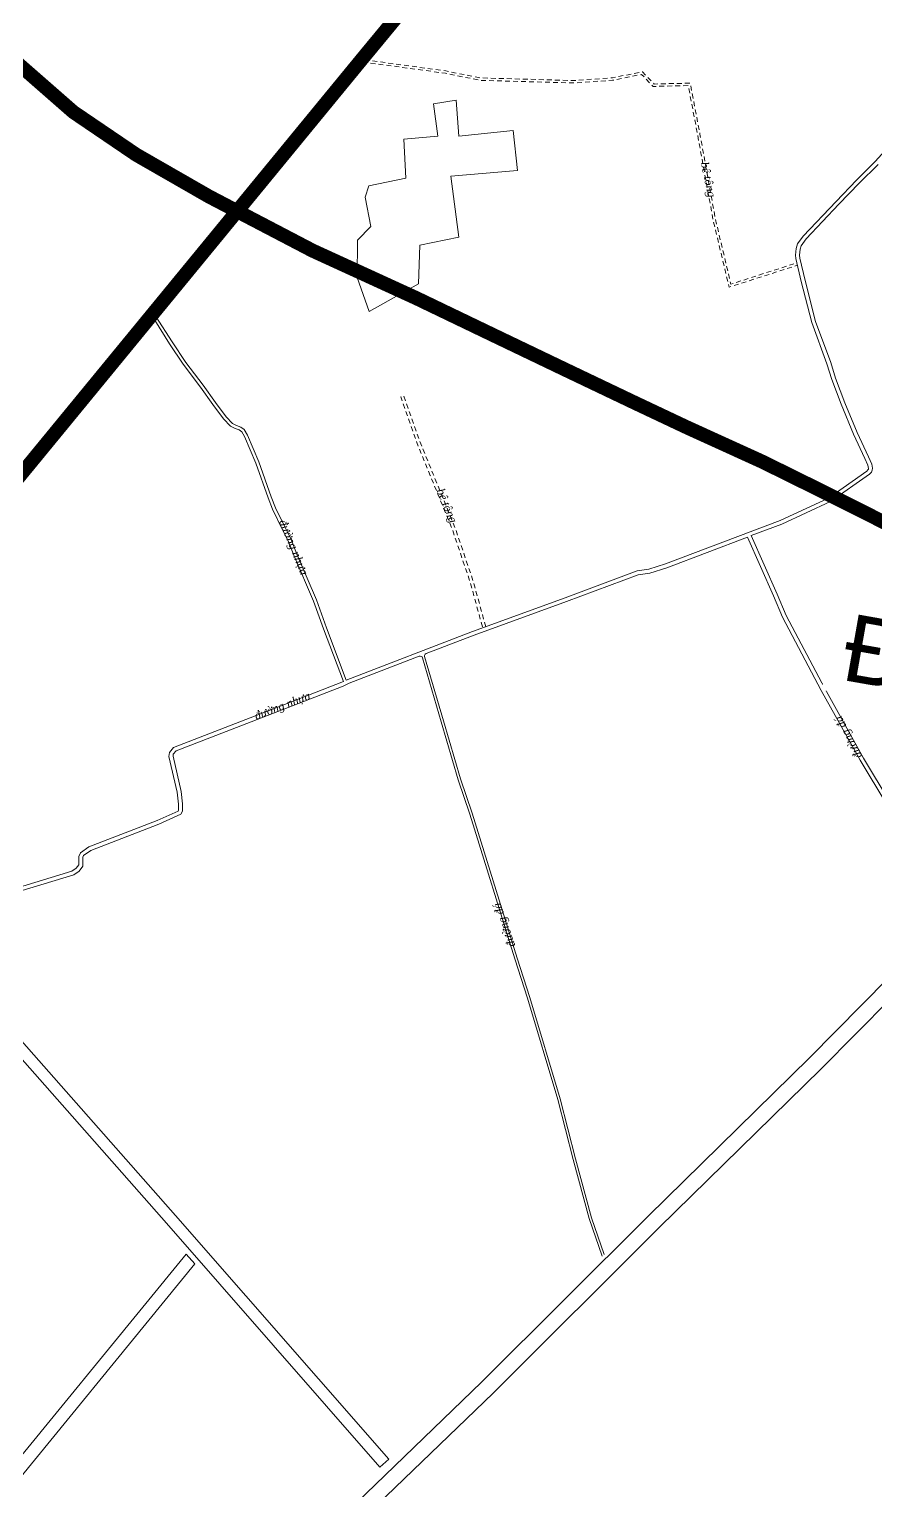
# Model space of a CAD drawing. Header units: metres. Extents: x 556238 to 587446, y 1177111 to 1219372.
# Drawn here: x 568667 to 569726, y 1201864 to 1203691 of the extents above; entities that cross this region are included whole.
import ezdxf

# ---------------------------------------------------------------- set-up
doc = ezdxf.new("R2010")
doc.units = ezdxf.units.M
doc.header["$MEASUREMENT"] = 0
doc.linetypes.add('Xr_Nen GT$0$MON', pattern=[10, 6, -4])
for name, color, linetype, lineweight in [('CNTV-TEXT', 40, 'Continuous', 20), ('Xr_Nen GT$0$DUONG BT-NEN BT', 38, 'Continuous', 0), ('Xr_Nen GT$0$DUONG NHUA', 38, 'Continuous', 0), ('Xr_Nen GT$0$DUONG_DA', 38, 'Xr_Nen GT$0$MON', 0), ('Xr_Nen GT$1$SONG_HO', 250, 'Continuous', 0)]:
    doc.layers.add(name, color=color, linetype=linetype, lineweight=lineweight)
doc.layers.add('DUONG GIAO THONG', color=7, linetype='Continuous')
doc.styles.add('ARIAL', font='arial.ttf')
doc.styles.add('Xr_Nen GT$0$ROMANS', font='romans.shx')
doc.linetypes.add('Xr_Nen GT$0$TL_P', pattern='A,2,[130,ltypeshp.shx,S=1,R=0,X=0,Y=-1],2', length=4)
doc.linetypes.add('Xr_Nen GT$1$TL_T', pattern='A,2,[130,ltypeshp.shx,S=1,R=0,X=0,Y=1],2', length=4)

# ---------------------------------------------------------------- blocks, each defined once
blk = doc.blocks.new('GT CHINH')
at = {"layer": 'DUONG GIAO THONG', "color": 9, "ltscale": 5, "const_width": 17.5}
for points in [[(6608.2, 6191.4), (6259.9, 6093.3), (5925.3, 5998.5), (5494.8, 5877.1), (5162.8, 5783.9), (4817.4, 5684.6), (4697.6, 5650.3), (4679.7, 5642.6), (4663.4, 5627.5), (4580.3, 5529), (4482.3, 5410), (4343.3, 5242.3), (4218, 5088.2), (4049.3, 4884.5), (3949.7, 4767.1), (3692.2, 4455.7), (3428, 4134.2), (2955.9, 3559.6)], [(5447.2, 3826.6), (5110.8, 3753.6), (4922, 3740.9), (4835.2, 3747.3), (4698.4, 3759.4), (4542, 3796.7), (4449.1, 3831.9), (4372.2, 3862.6), (4277.4, 3910.3), (4193.1, 3951.9), (4098.1, 3995.1), (4032.6, 4026), (3943, 4068.7), (3850.7, 4112.9), (3759.9, 4156.5), (3630.1, 4215.9), (3500.7, 4283.5), (3409.5, 4335.8), (3330.9, 4389.1), (3235.5, 4472.5)]]:
    blk.add_lwpolyline(points, dxfattribs=at)
at = {"layer": 'CNTV-TEXT', "ltscale": 5, "insert": (4736, 3642.8), "char_height": 84, "width": 898.08, "attachment_point": 5, "rotation": 349.9557, "style": 'ARIAL', "bg_fill": 3, "box_fill_scale": 1.2, "bg_fill_color": 256, "bg_fill_transparency": 0}
blk.add_mtext('Đ. HỒ CHÍ MINH', dxfattribs=at)

msp = doc.modelspace()

# ---------------------------------------------------------------- linework, layer by layer
at = {"layer": 'Xr_Nen GT$0$DUONG NHUA', "flags": 128}
for points in [[(568590.14927, 1203057.99908), (568719.30997, 1203213.27307), (568819.75, 1203337.73835), (568938.819, 1203483.4), (569080.879, 1203655.366), (569339.512, 1203968.1), (569537.57885, 1204201.73948), (569677.952, 1204377.891), (569784.38129, 1204509.00932), (569870.794, 1204612.45)], [(569729.16705, 1203522.18521), (569705.45246, 1203498.79403), (569680.04986, 1203472.41569), (569639.17711, 1203429.22532), (569632.90363, 1203420.37979), (569631.47566, 1203416.22024), (569630.94014, 1203408.68024), (569631.03005, 1203405.01283), (569637.67217, 1203376.94362), (569650.95493, 1203325.86009), (569669.83165, 1203274.4548), (569675.90216, 1203254.9811), (569687.5935, 1203224.21002), (569702.99324, 1203187.06017), (569717.11792, 1203156.64499), (569721.15966, 1203147.59801), (569722.15435, 1203142.30272), (569721.82277, 1203140.01705), (569720.61135, 1203137.30864), (569718.15785, 1203134.86625), (569669.38595, 1203100.60041), (569608.46126, 1203072.61521), (569570.45097, 1203058.17236), (569602.75581, 1202984.94272), (569614.12079, 1202958.44449), (569662.31205, 1202866.97763), (569710.88599, 1202779.86288), (569744.22613, 1202724.64272)]]:
    msp.add_lwpolyline(points, dxfattribs=at)
for points in [[(569344.11237, 1203964.248), (569085.50476, 1203651.54469), (568943.45463, 1203479.59065), (568825.78532, 1203335.64129, 0.3246227836), (568825.58279, 1203332.12301), (568845.99232, 1203300.30095), (568863.07133, 1203274.72235), (568884.65597, 1203246.16226), (568900.2938, 1203224.42938), (568913.47091, 1203206.63372), (568921.48677, 1203198.38972), (568926.42454, 1203195.90505), (568931.881, 1203193.74404), (568936.23546, 1203190.67895), (568940.11186, 1203183.90286), (568954.35846, 1203150.22405), (568969.85068, 1203106.78831), (568975.29037, 1203092.9899), (568987.35625, 1203068.12554), (568994.96267, 1203053.19503), (569001.97625, 1203035.04268), (569026.37062, 1202977.89297), (569039.03761, 1202943.00934), (569063.82429, 1202877.5205), (569221.84495, 1202938.40851), (569337.42366, 1202980.57352), (569427.83764, 1203014.13163), (569442.34278, 1203016.29429), (569463.09409, 1203022.72558), (569606.52709, 1203077.22897), (569666.88526, 1203104.95362), (569714.93407, 1203138.71137), (569716.42741, 1203140.19634), (569716.97532, 1203141.42272), (569717.08721, 1203142.19727), (569716.35501, 1203146.09622), (569712.56781, 1203154.5727), (569698.41529, 1203185.04994), (569682.94796, 1203222.36391), (569671.17517, 1203253.34715), (569665.09673, 1203272.84886), (569646.17829, 1203324.36623), (569632.82027, 1203375.73988), (569626.04556, 1203404.36929), (569625.93753, 1203408.79658), (569626.53524, 1203417.22624), (569628.41032, 1203422.68439), (569635.30383, 1203432.4042), (569676.4332, 1203475.86787), (569701.89594, 1203502.30805), (569725.53035, 1203525.61944), (569737.74297, 1203539.50016)], [(568601.47548, 1202602.59151), (568720.6396, 1202638.72013), (568726.05357, 1202642.42394), (568729.14554, 1202646.73435), (568729.17219, 1202657.116), (568731.20397, 1202661.66098), (568741.92788, 1202669.04986), (568827.40058, 1202702.0214), (568853.36882, 1202713.73665), (568854.04299, 1202715.07869), (568854.06139, 1202722.52701), (568852.42019, 1202737.27182), (568842.0112, 1202782.0757), (568842.52137, 1202787.04635), (568847.80604, 1202793.45088), (568982.39555, 1202845.28685), (569060.27233, 1202875.6047), (569035.287, 1202941.61892), (569022.64981, 1202976.42449), (568998.27135, 1203033.53617), (568991.30544, 1203051.56243), (568983.77464, 1203066.34479), (568971.6252, 1203091.38131), (568966.10603, 1203105.38387), (568950.62969, 1203148.77158), (568936.52225, 1203182.12412), (568933.20531, 1203187.92105), (568929.96666, 1203190.20155), (568924.78587, 1203192.25191), (568919.08921, 1203195.12036), (568910.41716, 1203204.03784), (568897.06269, 1203222.07189), (568881.43681, 1203243.78875), (568859.81032, 1203272.40492), (568842.79107, 1203297.8934), (568824.17365, 1203327.34918, 0.5139447279), (568819.30307, 1203327.63034), (568723.95125, 1203209.47037), (568594.77713, 1203054.18024)], [(569739.90089, 1202722.13397), (569706.56274, 1202777.35212), (569657.91713, 1202864.59502), (569609.60845, 1202956.28312), (569598.17189, 1202982.94849), (569565.80363, 1203056.40524), (569464.72404, 1203017.99659), (569443.45845, 1203011.40662), (569429.08933, 1203009.26361), (569339.14969, 1202975.88229), (569223.60099, 1202933.7272), (569163.62044, 1202910.61563, 0.3896458789), (569161.81858, 1202906.97801), (569185.25659, 1202826.43633), (569206.69447, 1202753.94345), (569221.36305, 1202711.08379), (569277.68066, 1202530.08441), (569293.24871, 1202480.72754), (569331.48997, 1202354.28443), (569350.62938, 1202279.15578), (569370.37243, 1202205.59899), (569386.24821, 1202159.71889)], [(569383.87607, 1202157.40005), (569367.50257, 1202204.71853), (569347.72696, 1202278.3966), (569328.59921, 1202353.4795), (569290.38232, 1202479.84206), (569274.81785, 1202529.18754), (569218.51103, 1202710.15225), (569203.83559, 1202753.03195), (569182.3779, 1202825.59183), (569159.15133, 1202905.40693, 0.4392155803), (569155.19217, 1202907.36807), (569067.34162, 1202873.51769), (569059.95184, 1202870.1167), (568983.65023, 1202840.41282), (568850.82702, 1202789.25833), (568847.33933, 1202785.03088), (568847.06888, 1202782.39513), (568857.35519, 1202738.11744), (568859.06096, 1202722.7986), (568859.03894, 1202713.88661), (568857.03855, 1202709.90843), (568829.32875, 1202697.40765), (568744.27836, 1202664.59903), (568735.19489, 1202658.33985), (568734.16844, 1202656.04389), (568734.14045, 1202645.12036), (568729.60182, 1202638.79596), (568722.82585, 1202634.15973), (568603.00138, 1202597.83079)]]:
    msp.add_lwpolyline(points, format="xyb", dxfattribs=at)
at = {"layer": 'Xr_Nen GT$0$DUONG_DA', "flags": 128}
for points in [[(569084.38103, 1203650.1844), (569187.84799, 1203636.03551), (569231.42186, 1203627.26983), (569348.5482, 1203623.99511), (569397.02684, 1203627.37504), (569433.27145, 1203634.59452), (569447.86769, 1203619.59801), (569491.64096, 1203620.6762), (569503.28426, 1203559.20085), (569522.68468, 1203452.83588), (569542.73227, 1203368.6221), (569628.00801, 1203396.07612)], [(569086.6296, 1203652.90483), (569188.34754, 1203638.99512), (569231.76208, 1203630.26149), (569348.48565, 1203626.99803), (569396.62788, 1203630.35451), (569434.28422, 1203637.85518), (569449.10365, 1203622.62936), (569494.11439, 1203623.73803), (569506.23374, 1203559.74915), (569525.62165, 1203453.45285), (569544.89973, 1203372.47153), (569627.31502, 1203399.00466)], [(569238.25254, 1202944.21991), (569222.82241, 1203000.44885), (569200.52964, 1203066.42629), (569172.5007, 1203134.98477), (569155.73177, 1203176.13896), (569135.63738, 1203232.90935), (569131.86662, 1203231.57465), (569151.99221, 1203174.71615), (569168.7973, 1203133.47323), (569196.77998, 1203065.02787), (569218.99572, 1202999.27839), (569234.39514, 1202943.16138)]]:
    msp.add_lwpolyline(points, dxfattribs=at)
at = {"layer": 'Xr_Nen GT$1$SONG_HO', "linetype": 'Xr_Nen GT$1$TL_T', "flags": 128}
msp.add_lwpolyline([(570660.51304, 1203404.46841), (570601.39449, 1203348.76574), (570541.46836, 1203290.01809), (570455.9832, 1203205.72562), (570367.59215, 1203118.5678), (570237.97348, 1202992.72459), (570178.50861, 1202932.52582), (570046.78716, 1202799.17867), (569884.29292, 1202644.98542), (569774.51958, 1202538.10894), (569643.41731, 1202405.53801), (569441.28197, 1202207.50896), (569233.49647, 1202000.59479), (569099.75322, 1201871.82479), (568970.60705, 1201747.48092), (568875.68321, 1201659.11441), (568718.79304, 1201477.0556), (568668.1194, 1201420.5913, -0.4716024415), (568663.4939, 1201420.78546), (568476.10146, 1201668.57145, -0.3551124843), (568476.23366, 1201672.35329), (568615.75084, 1201832.26614), (568874.349, 1202147.94769), (568863.64533, 1202160.12992), (568603.53105, 1201842.59757), (568484.80288, 1201706.51282), (568467.86046, 1201685.5282, -0.4870824589), (568463.13681, 1201685.59879), (568347.16212, 1201838.36802), (568272.07631, 1201934.49796), (568242.57761, 1201974.16974, -0.3454481644), (568242.67335, 1201977.87193), (568485.40509, 1202271.32414), (568618.85583, 1202433.39617), (568606.57422, 1202448.3712), (568470.751, 1202283.41786), (568231.93793, 1201994.70316, -0.4864935364), (568227.21886, 1201994.8252), (568215.13735, 1202011.0732), (568058.56794, 1202219.47632), (567989.22737, 1202308.73797), (567985.71464, 1202312.01172), (567974.22275, 1202297.08202), (568043.46931, 1202207.94136), (568199.91846, 1201999.69833), (568215.30666, 1201979.00328, -0.3498116393), (568215.18086, 1201975.26532), (568163.82781, 1201915.11394), (568031.65372, 1201754.87606), (567958.66493, 1201667.03809), (567830.27771, 1201512.6769), (567713.45509, 1201367.69633), (567643.45029, 1201284.23628, -0.5140313844), (567638.58549, 1201284.61048), (567543.88102, 1201441.03342), (567425.31741, 1201633.3588), (567413.58575, 1201619.99391), (567529.37402, 1201432.17048), (567628.12002, 1201269.07217, -0.3138673207), (567627.90124, 1201265.65052), (567525.01134, 1201136.34256), (567286.01359, 1200827.08978), (567047.84642, 1200524.59407, -0.421707539), (567043.57395, 1200524.14093), (566880.47319, 1200659.43863), (566767.10854, 1200750.51472), (566722.11371, 1200783.82764, 0.4008178372), (566718.00205, 1200783.31052), (566709.15414, 1200772.44181, 0.427737388), (566709.69559, 1200768.13673), (566754.89036, 1200734.67578), (566867.82479, 1200643.94533), (567149.8152, 1200410.02457), (567320.01057, 1200285.28295), (567446.66416, 1200190.64466), (567531.12993, 1200122.66408, -0.4282335006), (567531.49386, 1200118.33689), (567499.72611, 1200082.50199), (567405.3142, 1199972.18125), (567350.90594, 1199912.40898, -0.5076756112), (567346.09003, 1199912.92721), (567296.06513, 1199999.48038), (567184.14245, 1200195.04077), (567123.13872, 1200290.52513), (567114.71175, 1200285.14124), (567175.58434, 1200189.86215), (567287.39656, 1199994.49475), (567339.98159, 1199903.51205, -0.3265453026), (567339.60274, 1199899.99141), (567273.23086, 1199827.07604), (567213.48564, 1199761.18156, -0.4392939418), (567209.06694, 1199761.15296), (567129.39918, 1199846.76678), (567059.16633, 1199916.86738), (566996.11834, 1199982.84092), (566846.50947, 1200089.40879, -0.437090904), (566845.94854, 1200093.77668), (566926.90749, 1200190.59752), (567034.40374, 1200319.15499), (567054.64741, 1200343.3649), (567045.44163, 1200351.06253), (567025.19795, 1200326.85261), (566917.70171, 1200198.29515), (566835.78365, 1200100.32729, -0.3904589265), (566831.75223, 1200099.80074), (566641.64562, 1200233.98504), (566625.21282, 1200242.29332), (566537.27099, 1200266.88649), (566391.46116, 1200309.38031), (566388.38985, 1200306.15246), (566342.98085, 1200318.83221), (566339.03897, 1200312.15866), (566533.97622, 1200255.34748), (566620.84815, 1200231.05351), (566635.44525, 1200223.67334), (566823.94753, 1200090.62144, -0.4324541739), (566824.55685, 1200086.29227), (566782.42778, 1200033.82107), (566709.48043, 1199949.78684, -0.4355903699), (566705.08954, 1199949.6362), (566649.19667, 1200005.74427), (566615.53823, 1200038.76057), (566610.46709, 1200041.22845), (566564.51612, 1200031.97944), (566549.84959, 1200035.40891), (566419.85196, 1200071.47672), (566280.55724, 1200112.49141), (566278.29759, 1200104.81717), (566417.6526, 1200063.78472), (566547.86861, 1200027.65633), (566564.38891, 1200023.79339), (566609.39637, 1200032.85249), (566610.86613, 1200032.13723), (566643.56157, 1200000.06556), (566651.19132, 1199992.40643, -0.3374430527), (566651.67192, 1199988.80297), (566589.00176, 1199878.91499), (566528.46744, 1199772.77205), (566461.01767, 1199700.2101), (566445.36923, 1199647.38402), (566444.32517, 1199612.011), (566438.28455, 1199588.51051), (566440.02465, 1199560.63008), (566439.03031, 1199466.40578), (566437.75215, 1199428.98504, -0.4200082615), (566434.59232, 1199426.09181), (566416.09458, 1199427.08956), (566234.92705, 1199471.09263), (566112.80686, 1199498.61029, -0.4241365122), (566110.56363, 1199502.29479), (566147.9971, 1199645.66737), (566200.85895, 1199860.09671), (566235.39722, 1199997.77556), (566262.92178, 1200076.46164), (566276.30256, 1200112.15399), (566266.00257, 1200116.01537), (566252.57897, 1200080.20881), (566224.84929, 1200000.93634), (566190.18408, 1199862.75145), (566137.33487, 1199648.37339), (566100.12421, 1199505.85419, -0.4287605091), (566096.32121, 1199503.75034), (566036.92566, 1199522.43642), (565936.73495, 1199546.75726), (565854.08445, 1199569.91244), (565850.04494, 1199554.25471), (565931.80462, 1199529.43134), (566032.09632, 1199505.08599), (566090.2404, 1199486.79362), (566063.34348, 1199390.99633), (566046.4894, 1199300.3627), (566042.10188, 1199263.23881), (566050.88936, 1199239.49932), (566055.53797, 1199166.81755, -0.4232386113), (566052.64354, 1199163.62771), (565802.04892, 1199155.31582), (565773.08216, 1199140.20923), (565637.2444, 1199127.18735), (565510.01137, 1199128.75451), (565386.58585, 1199130.41915, -0.4864071066), (565383.72222, 1199134.17139), (565399.38443, 1199194.61439), (565445.85251, 1199254.6806), (565561.49404, 1199391.99007), (565669.15553, 1199523.40745), (565687.05012, 1199545.27238, 0.4142135624), (565686.62855, 1199549.49403), (565685.08081, 1199550.76072, 0.4142135634), (565680.85917, 1199550.33915), (565662.96706, 1199528.47725), (565555.34001, 1199397.10191), (565439.62654, 1199259.70702), (565383.75063, 1199202.33503), (565347.14652, 1199132.59297, -0.2824058914), (565344.4497, 1199130.98744), (565337.45898, 1199131.08172), (565308.43133, 1199141.64255), (565289.34021, 1199149.44381), (565285.37662, 1199152.38612), (565288.86347, 1199166.14044), (565296.70287, 1199197.06402), (565317.56506, 1199248.47694), (565336.29329, 1199289.74796), (565377.75042, 1199409.36085), (565403.05278, 1199492.81899), (565430.42824, 1199564.7739), (565455.92577, 1199635.47521), (565488.06001, 1199719.00003), (565505.61132, 1199777.9086), (565529.80238, 1199841.6017), (565614.01893, 1200075.4356), (565622.7304, 1200098.87893, -0.4338999633), (565626.77272, 1200100.57012), (565745.04812, 1200047.39273), (565838.98957, 1200005.15605), (565912.97069, 1199982.95127), (566000.61454, 1199956.64575, -0.5265589617), (566002.12309, 1199951.93431), (565929.97094, 1199858.86421), (565885.98223, 1199808.60816), (565896.88962, 1199801.71326), (565975.26115, 1199896.93316), (566024.63311, 1199956.24943, 0.4639934227), (566023.83678, 1199960.76125), (566007.73183, 1199970.13771), (565977.2246, 1199980.01585), (565846.30978, 1200022.40566), (565762.96128, 1200056.69321), (565675.69172, 1200096.63315), (565636.29772, 1200116.66387), (565630.41112, 1200121.94228, -0.2993607663), (565629.56969, 1200125.12997), (565677.37273, 1200267.62941), (565715.93811, 1200390.55661), (565731.40217, 1200436.18666), (565739.83947, 1200452.51321), (565785.34106, 1200504.48208), (565869.76146, 1200594.80471), (565964.52585, 1200696.19452), (566103.11469, 1200847.20981), (566162.24721, 1200908.07542), (566323.11019, 1201084.28351, -0.3062640468), (566326.37667, 1201085.07078), (566328.11013, 1201084.42248), (566366.8756, 1201071.50736), (566390.94411, 1201061.24111), (566517.30916, 1200944.59905), (566637.49918, 1200839.79048), (566702.71322, 1200779.54712), (566714.09451, 1200792.46911), (566649.10662, 1200853.57551), (566521.55334, 1200965.28012), (566407.89713, 1201069.83581), (566357.4843, 1201094.25478), (566345.0142, 1201099.21225, -0.5298065506), (566343.9406, 1201104.05901), (566397.44265, 1201160.75467), (566562.18363, 1201334.56149), (566727.99687, 1201513.15625), (566877.75866, 1201675.90945), (566988.44573, 1201793.33482), (566991.40567, 1201793.33482), (567104.33078, 1201728.64826), (567230.12123, 1201659.49416), (567334.84227, 1201604.47534), (567366.12978, 1201586.6611, 0.3737144298), (567369.98814, 1201587.43396), (567378.30739, 1201598.20161, 0.4630520338), (567377.35585, 1201602.67712), (567275.22985, 1201657.67517), (567081.89457, 1201763.51439), (567005.81784, 1201808.01911, -0.4861132995), (567005.17565, 1201812.69358), (567151.78253, 1201964.36341), (567176.83526, 1201990.97662), (567257.00518, 1201866.53273), (567399.03344, 1201631.88049, 0.2624135739), (567401.59993, 1201630.43392), (567404.41868, 1201630.43392), (567414.10485, 1201645.29972, 0.2935990408), (567414.12539, 1201648.54324), (567259.623, 1201892.36188), (567185.59864, 1202003.8022), (567362.25347, 1202188.12118), (567493.94971, 1202328.63604), (567558.05516, 1202398.49538), (567674.36605, 1202522.05972), (567720.19314, 1202575.1785), (567800.80693, 1202492.74898), (567872.47436, 1202411.13173), (567964.78474, 1202314.84805, 0.4772001525), (567969.43254, 1202315.23948), (567978.64179, 1202328.8083, 0.3550192707), (567978.31687, 1202332.5777), (567920.41622, 1202392.4971), (567881.14344, 1202433.13917), (567810.8368, 1202509.32191), (567733.55989, 1202588.89467), (567752.13663, 1202610.06693), (567911.2509, 1202775.8084), (568089.20972, 1202964.26245), (568116.22038, 1202993.16584), (568335.74484, 1202762.96944, 0.3911016616), (568339.80722, 1202762.71113), (568348.15512, 1202769.49114, 0.4466821932), (568348.37172, 1202773.95447), (568121.12164, 1202998.36131), (568266.21224, 1203152.37995), (568405.19033, 1203303.74471), (568544.65421, 1203453.68451), (568556.07818, 1203464.98475), (568569.28872, 1203507.63925), (568580.58834, 1203625.70164), (568584.21302, 1203713.50936), (568596.63942, 1203925.70716), (568612.58353, 1204000.85668), (568633.0571, 1204082.27657), (568652.60737, 1204177.5857), (568669.83813, 1204269.63721), (568680.31988, 1204342.56403), (568685.54094, 1204402.22709), (568701.34325, 1204516.71112), (568707.77582, 1204529.87289), (568788.82486, 1204596.79757), (568863.06626, 1204653.83728), (568956.10244, 1204696.23315), (568971.05707, 1204698.71795), (569150.34832, 1204693.16756), (569251.70286, 1204678.48378), (569273.98699, 1204681.65399), (569381.35409, 1204700.55365), (569392.04683, 1204704.41174), (569407.56094, 1204712.16349), (569454.8078, 1204738.74404), (569460.38856, 1204742.10458)], format="xyb", dxfattribs=at)
for points in [[(569077.23492, 1203380.92576), (569092.58895, 1203338.47721), (569154.12564, 1203372.86406), (569155.61676, 1203421.03781), (569204.66506, 1203431.25707), (569194.6949, 1203507.61995), (569277.89456, 1203514.64479), (569272.57122, 1203564.34802), (569204.73656, 1203557.64572), (569201.2453, 1203602.25399), (569172.79445, 1203597.7858), (569178.50499, 1203557.63468), (569135.6424, 1203553.66297), (569138.10598, 1203505.05812), (569092.08447, 1203495.41173), (569087.3966, 1203481.09207), (569094.37185, 1203444.384), (569078.04764, 1203427.38426)], [(568366.42041, 1202763.20966), (568355.07974, 1202753.39186), (568640.19413, 1202424.05266), (568839.01318, 1202198.53942), (569105.80628, 1201893.87541), (569117.09104, 1201903.75743), (568850.28139, 1202208.44033), (568651.4905, 1202433.92163)]]:
    msp.add_lwpolyline(points, close=True, dxfattribs=at)
at = {"layer": 'Xr_Nen GT$1$SONG_HO', "linetype": 'Xr_Nen GT$0$TL_P', "flags": 128}
msp.add_lwpolyline([(570674.22838, 1203389.91199), (570615.25403, 1203334.34519), (570555.49011, 1203275.75656), (570470.02564, 1203191.48448), (570381.57938, 1203104.27223), (570252.05512, 1202978.52069), (570192.73722, 1202918.47068), (570060.78848, 1202784.89344), (569898.15274, 1202630.56592), (569788.60708, 1202523.91112), (569657.52668, 1202391.36229), (569455.33654, 1202193.27957), (569247.48952, 1201986.30414), (569113.62495, 1201857.41732), (568984.35763, 1201732.9568), (568890.11574, 1201645.22514), (568733.81223, 1201463.84709), (568680.17618, 1201404.08187, 0.3596501871), (568680.01989, 1201400.26357), (568927.79712, 1201074.04514, 0.4108890024), (568931.97342, 1201073.45022), (569199.67812, 1201272.02725), (569220.58063, 1201284.84977), (569227.90119, 1201272.91623), (569207.52392, 1201260.41592), (568950.21923, 1201069.55336)], format="xyb", dxfattribs=at)

# ---------------------------------------------------------------- texts
at = {"layer": 'Xr_Nen GT$0$DUONG BT-NEN BT', "char_height": 10, "attachment_point": 1, "style": 'Xr_Nen GT$0$ROMANS'}
for insert, rotation in [((569516.73395, 1203526.23385), 282.37720558), ((569186.00642, 1203118.32701), 292.4334397)]:
    msp.add_mtext_dynamic_manual_height_columns('{\\fTimes New Roman|b0|i1|c0|p18;bê tông }', width=183.3391287, gutter_width=100, heights=[0], dxfattribs=dict(at, insert=insert, rotation=rotation))
at = {"layer": 'Xr_Nen GT$0$DUONG NHUA', "char_height": 10, "attachment_point": 1, "style": 'Xr_Nen GT$0$ROMANS'}
for insert, rotation in [((568988.86676, 1203079.58952), 292.19873253), ((568947.62339, 1202837.11369), 20.98858269)]:
    msp.add_mtext_dynamic_manual_height_columns('{\\fTimes New Roman|b0|i1|c0|p18;đường nhựa}', width=183.3391287, gutter_width=100, heights=[0], dxfattribs=dict(at, insert=insert, rotation=rotation))
at = {"layer": 'Xr_Nen GT$0$DUONG_DA', "char_height": 10, "attachment_point": 1, "style": 'Xr_Nen GT$0$ROMANS'}
for insert, rotation in [((569700.41066, 1202777.87848), 117.3633987), ((569266.12269, 1202542.43325), 109.60756591)]:
    msp.add_mtext_dynamic_manual_height_columns('{\\fTimes New Roman|b0|i1|c0|p18;đường đá }', width=183.3391287, gutter_width=100, heights=[0], dxfattribs=dict(at, insert=insert, rotation=rotation))

# ---------------------------------------------------------------- next in the draw order: block references
at = {"layer": 'DUONG GIAO THONG'}
msp.add_blockref('GT CHINH', (565391.56753, 1199198.47471), dxfattribs=at)

doc.saveas('drawing.dxf')
